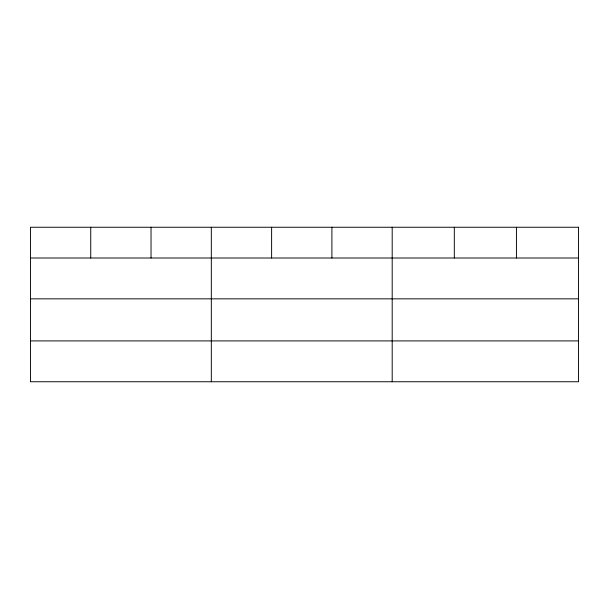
<?xml version="1.0" encoding="UTF-8"?>
<svg xmlns="http://www.w3.org/2000/svg" width="609" height="609" viewBox="0 0 609 609"><rect width="100%" height="100%" fill="white"/><g stroke="black" fill="none" stroke-linecap="round" stroke-linejoin="round"><path stroke-width="0.91" d="M30.45 258.01L578.55 258.01M30.45 298.844L578.55 298.844M30.45 340.911L578.55 340.911M516.432 227.248L516.432 258.01M454.314 227.248L454.314 258.01M392.196 227.248L392.196 381.752M331.905 227.248L331.905 258.01M271.614 227.248L271.614 258.01M211.323 227.248L211.323 381.752M151.032 227.248L151.032 258.01M90.741 227.248L90.741 258.01M578.55 227.248L30.45 227.248L30.45 381.752L578.55 381.752L578.55 227.248"/></g></svg>
